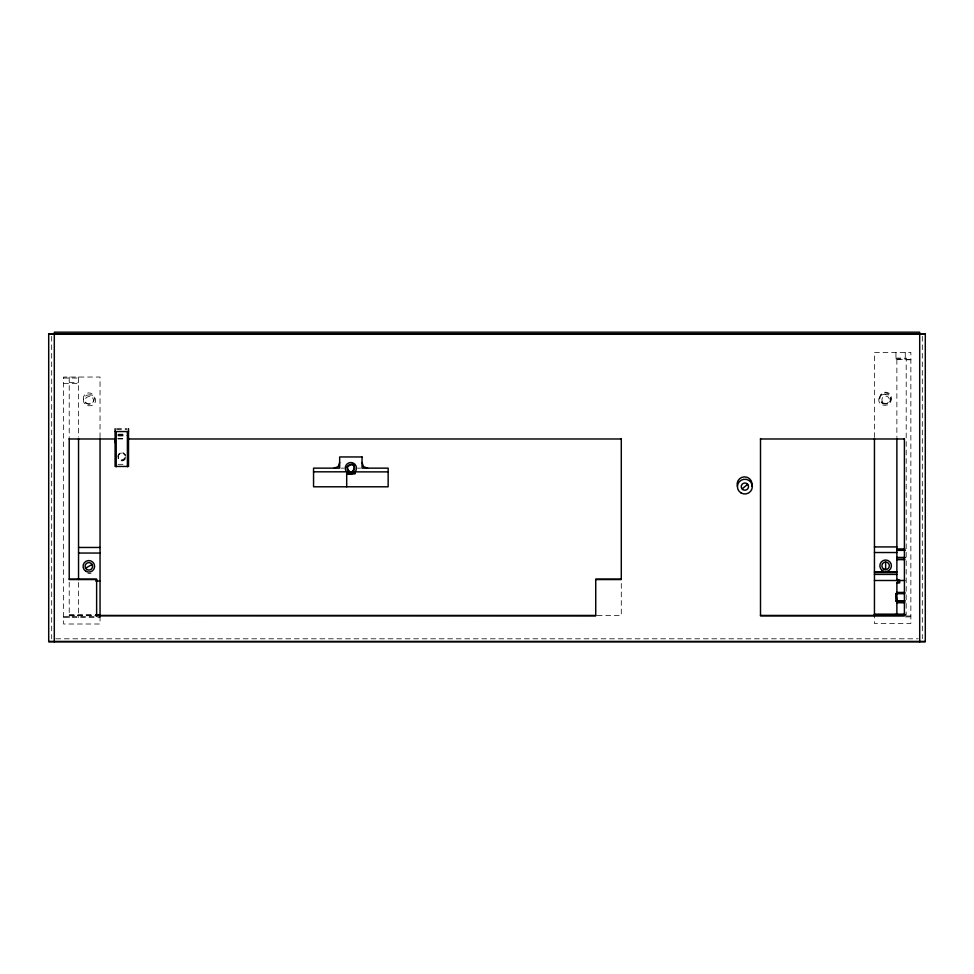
<?xml version="1.0" encoding="UTF-8"?>
<svg xmlns="http://www.w3.org/2000/svg" width="974" height="974" viewBox="0 0 974 974"><rect width="100%" height="100%" fill="white"/><g stroke="black" fill="none" stroke-linecap="round" stroke-linejoin="round"><path stroke-width="0.73" stroke-dasharray="4.87 3.65" d="M895.946 358.079L906.197 358.079L906.197 615.057M895.946 358.931L906.197 358.931M910.86 359.467L895.946 359.467L895.946 352.381M906.197 359.759L910.86 359.759M63.627 378.046L78.541 378.046M69.215 382.563L78.541 382.563M63.627 383.573L78.541 383.573M116.588 428.682L127.034 428.682M116.588 429.461L127.034 429.461M118.073 434.197L125.536 434.197M118.073 434.806L125.536 434.562M118.073 434.94L125.536 434.94M118.073 435.475L128.519 435.475M118.073 435.658L125.536 435.658M118.073 435.95L125.536 435.95M117.878 438.58L125.488 438.58M117.878 438.982L125.488 438.982M118.085 464.318L125.536 464.318M341.131 468.141L344.066 468.141M357.641 468.141L360.575 468.141M69.215 614.704L94.308 614.704M69.215 615.288L94.308 615.288M69.215 615.434L95.184 615.434M597.245 615.434L621.29 615.434L621.29 582.172M69.215 615.726L94.308 615.726M906.307 616.018L910.86 616.018M63.627 616.542L95.489 616.542M905.272 616.895L910.86 616.895M63.627 617.565L100.042 617.565M55.81 638.798L918.19 638.798M922.317 336.31L922.317 638.798M905.272 352.381L905.272 358.931M896.871 359.467L896.871 436.778M874.445 437.496L874.445 352.381L910.86 352.381L910.86 623.47L874.445 623.47L874.445 616.603M118.171 456.076L118.171 456.952M100.042 437.667L100.042 377.035L63.627 377.035L63.627 624.005L100.042 624.005L100.042 616.542M78.541 377.035L78.541 437.107M78.541 582.489L78.541 617.565M69.215 377.035L69.215 437.107M69.215 582.172L69.215 617.565M51.683 336.31L51.683 638.798M125.281 458.937A4.006 3.957 0 0 1 117.939 457.975M117.939 455.929A4.006 3.957 0 0 1 125.281 454.968M125.317 457.877A3.64 3.592 0 0 1 119.729 459.898A3.64 3.592 0 0 1 119.729 454.006A3.64 3.592 0 0 1 125.317 456.027M125.317 457.013A3.64 3.592 0 0 1 119.729 459.022A3.64 3.592 0 0 1 119.729 453.129A3.64 3.592 0 0 1 125.317 455.15M91.093 573.516A5.406 5.406 0 0 1 90.156 573.601L88.841 573.601A5.406 5.406 0 0 1 87.904 573.516M885.634 394.385L884.149 394.385A5.406 5.406 0 0 0 878.731 399.803A5.406 5.406 0 0 0 884.149 405.208L885.634 405.208A5.406 5.406 0 0 0 891.052 399.803A5.406 5.406 0 0 0 885.634 394.385M90.156 394.92L88.841 394.92A5.406 5.406 0 0 0 83.435 400.326A5.406 5.406 0 0 0 88.841 405.744L90.156 405.744A5.406 5.406 0 0 0 95.562 400.326A5.406 5.406 0 0 0 90.156 394.92M89.778 396.637L88.354 396.637A3.726 3.726 0 0 0 88.354 404.027L89.778 404.027A3.701 3.701 0 0 0 93.48 400.326A3.701 3.701 0 0 0 89.778 396.637M882.748 402.944A5.783 5.783 0 0 0 891.417 397.94A5.783 5.783 0 0 0 882.748 392.924A5.783 5.783 0 0 0 882.748 402.944M883.771 403.029A3.726 3.726 0 0 0 889.372 399.803A3.726 3.726 0 0 0 883.771 396.564A3.726 3.726 0 0 0 883.771 403.029M85.797 403.151A5.6 5.6 0 0 0 94.429 398.768A5.6 5.6 0 0 0 86.309 393.472A5.6 5.6 0 0 0 85.797 403.151M881.653 402.834A5.6 5.6 0 0 0 890.686 399.316A5.6 5.6 0 0 0 883.126 393.252A5.6 5.6 0 0 0 881.653 402.834"/><path stroke-width="1.46" d="M115.09 442.598L115.09 428.682M362.048 462.553L363.521 466.668L367.636 468.141M346.695 473.632L352.673 473.437L355.072 471.879L388.151 471.879M742.078 488.911L747.679 484.322M85.615 568.195L92.08 564.457M896.871 593.409L895.946 593.543L895.946 601.043L904.87 600.775M115.09 431.555L128.519 431.543M115.09 440.467L115.09 466.449L128.519 466.449L128.519 428.682M48.7 334.155L925.3 334.155M69.215 438.982L114.847 438.982M128.531 438.982L621.29 438.982M760.499 438.982L904.408 438.982M313.555 471.818L346.695 471.818L346.695 486.793M346.695 472.366L347.182 472.366A5.6 5.6 0 0 0 353.976 472.78L355.072 472.78M346.695 473.169L349.776 473.632M352.673 473.437L355.072 473.437L353.976 472.78M346.695 473.729L355.072 473.729L355.072 471.818A5.6 5.6 0 0 0 354.877 464.257A5.6 5.6 0 0 0 347.328 463.794A5.6 5.6 0 0 0 346.208 471.27L348.4 473.169M874.445 546.925L896.871 546.925M78.541 547.461L100.042 547.461M896.871 548.946L904.87 548.946M896.871 550.091L904.87 550.091M896.871 550.347L904.87 550.347M874.445 552.526L896.871 552.526M78.541 553.049L100.042 553.049M896.871 557.457L904.87 557.457M896.871 557.712L904.87 557.712M896.871 559.636L904.87 559.636M874.445 571.787L896.871 571.787M874.445 572.542L896.871 572.542M874.445 574.404L896.871 574.404M69.215 579.14L96.633 579.14L96.633 615.848M621.29 579.14L595.735 579.14L595.735 615.848L95.732 615.726M96.633 579.554L69.215 579.554L69.215 438.203M595.735 579.554L621.29 579.554L621.29 438.58M896.871 579.493L897.809 579.493M874.445 580.492L904.895 580.492M95.732 581.028L100.042 581.028M897.809 582.306L896.871 582.306L896.871 614.168M896.871 582.854L899.672 582.854L899.672 580.09L896.871 580.09L896.871 438.081M896.871 592.436L904.87 592.436M896.871 593.543L895.946 593.543L896.871 600.775M896.871 593.677L904.87 593.677M895.946 601.043L904.87 601.043M896.871 602.748L904.87 602.748M874.445 614.156L904.87 614.168M95.732 614.704L100.042 614.704M874.445 614.764L904.736 614.764M874.445 615.057L905.272 615.057M95.732 615.288L100.042 615.288M96.633 615.434L595.735 615.434M760.499 615.434L904.408 615.434M48.7 641.416L925.3 641.416M334.07 468.141L338.185 466.668L339.658 462.553M919.699 641.817L919.699 332.183L54.3 332.183L54.3 641.817M904.408 438.58L904.408 615.848L760.499 615.848L760.499 438.58M897.809 580.09L897.809 582.854M895.946 614.168L895.946 615.057M885.634 562.059L885.634 569.522M874.445 438.75L874.445 616.018M127.399 431.835L127.399 466.741M116.21 431.847L116.21 466.741M100.042 439.189L100.042 616.542M78.541 438.617L78.541 579.554M737.355 486.136A7.463 7.366 -7.5 0 1 744.574 476.846A7.463 7.366 -7.5 0 1 751.77 486.111M347.316 466.936C351.297 483.445 360.575 456.307 347.316 466.936M925.3 333.753L48.7 333.753L48.7 641.817L925.3 641.817L925.3 333.753M362.048 456.952L339.658 456.952L339.658 468.141L313.555 468.141L313.555 486.793L388.151 486.793L388.151 468.141L362.048 468.141L362.048 456.952M348.789 471.258A3.726 3.726 0 0 0 354.573 468.372A3.726 3.726 0 0 0 349.191 464.805A3.726 3.726 0 0 0 348.789 471.258M741.141 493.002A7.463 7.366 -7.5 0 0 752.342 486.598A7.463 7.366 -7.5 0 0 741.165 480.231A7.463 7.366 -7.5 0 0 741.141 493.002M742.772 489.545A3.64 3.592 -7.5 0 0 748.507 486.939A3.64 3.592 -7.5 0 0 743.369 483.348A3.64 3.592 -7.5 0 0 742.772 489.545M882.225 570.46A5.783 5.783 0 0 0 891.38 566.418A5.783 5.783 0 0 0 883.296 560.5A5.783 5.783 0 0 0 882.225 570.46M883.771 569.023A3.726 3.726 0 0 0 889.372 565.797A3.726 3.726 0 0 0 883.771 562.558A3.726 3.726 0 0 0 883.771 569.023M85.834 571.263A5.783 5.783 0 0 0 94.624 566.466A5.783 5.783 0 0 0 86.077 561.255A5.783 5.783 0 0 0 85.834 571.263M86.978 569.559A3.726 3.726 0 0 0 92.579 566.32A3.726 3.726 0 0 0 86.978 563.094A3.726 3.726 0 0 0 86.978 569.559"/></g></svg>
